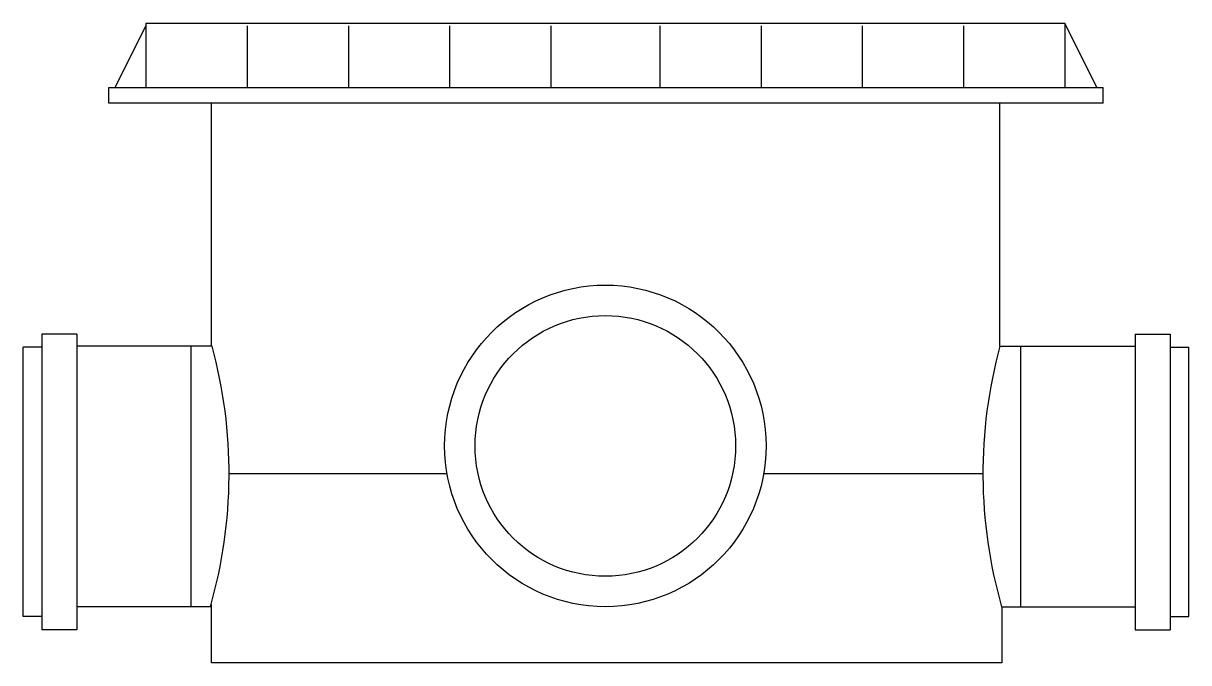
# Model space of a CAD drawing. Header units: millimetres. Extents: x -10149.044 to -10148.589, y -372.51 to -372.26.
import ezdxf

# ---------------------------------------------------------------- set-up
doc = ezdxf.new("R2010")
doc.units = ezdxf.units.MM
doc.layers.add('Tub_esgoto_caixas', color=2, linetype='Continuous')

msp = doc.modelspace()

# ---------------------------------------------------------------- linework, layer by layer
at = {"layer": 'Tub_esgoto_caixas', "linetype": 'Continuous'}
for p, q in [((-10149.00795, -372.28536), (-10148.99596, -372.26138)), ((-10148.99595, -372.26036), (-10148.63745, -372.26036)), ((-10148.62495, -372.28536), (-10148.63745, -372.26036)), ((-10149.01045, -372.29146), (-10149.01045, -372.28536)), ((-10148.62245, -372.29146), (-10148.62245, -372.28536)), ((-10148.62245, -372.29146), (-10149.01045, -372.29146)), ((-10148.66274, -372.38619), (-10148.66281, -372.29146)), ((-10149.03656, -372.38154), (-10149.03656, -372.49683)), ((-10149.02294, -372.38154), (-10149.03656, -372.38154)), ((-10149.02294, -372.38154), (-10149.02294, -372.49683)), ((-10148.60995, -372.38154), (-10148.60995, -372.49683)), ((-10148.60995, -372.38154), (-10148.59634, -372.38154)), ((-10148.59634, -372.38154), (-10148.59634, -372.49683)), ((-10149.04378, -372.49168), (-10149.04378, -372.38669)), ((-10149.03656, -372.38669), (-10149.04378, -372.38669)), ((-10148.97015, -372.38619), (-10149.02294, -372.38619)), ((-10148.97835, -372.48793), (-10148.97835, -372.38619)), ((-10148.66274, -372.38619), (-10148.60995, -372.38619)), ((-10148.65454, -372.48793), (-10148.65454, -372.38619)), ((-10148.59634, -372.38669), (-10148.58911, -372.38669)), ((-10148.58911, -372.49168), (-10148.58911, -372.38669)), ((-10149.03656, -372.49168), (-10149.04378, -372.49168)), ((-10148.97081, -372.48793), (-10149.02294, -372.48793)), ((-10148.66208, -372.48793), (-10148.60995, -372.48793)), ((-10148.59634, -372.49168), (-10148.58911, -372.49168)), ((-10149.02294, -372.49683), (-10149.03656, -372.49683)), ((-10148.60995, -372.49683), (-10148.59634, -372.49683))]:
    msp.add_line(p, q, dxfattribs=at)
at = {"layer": 'Tub_esgoto_caixas', "color": 1}
for p, q in [((-10148.99595, -372.26036), (-10148.99595, -372.28536)), ((-10148.95645, -372.26138), (-10148.95645, -372.28536)), ((-10148.91695, -372.26138), (-10148.91695, -372.28536)), ((-10148.87745, -372.26138), (-10148.87745, -372.28536)), ((-10148.83795, -372.26138), (-10148.83795, -372.28536)), ((-10148.79545, -372.26138), (-10148.79545, -372.28536)), ((-10148.75595, -372.26138), (-10148.75595, -372.28536)), ((-10148.71645, -372.26138), (-10148.71645, -372.28536)), ((-10148.67695, -372.26138), (-10148.67695, -372.28536)), ((-10148.63745, -372.26036), (-10148.63745, -372.28536))]:
    msp.add_line(p, q, dxfattribs=at)
at = {"layer": 'Tub_esgoto_caixas', "color": 1, "linetype": 'Continuous'}
for p, q in [((-10149.01045, -372.28536), (-10148.62245, -372.28536)), ((-10148.96351, -372.43588), (-10148.87847, -372.43588)), ((-10148.75492, -372.43588), (-10148.66938, -372.43588))]:
    msp.add_line(p, q, dxfattribs=at)
at = {"layer": 'Tub_esgoto_caixas'}
for p, q in [((-10148.97031, -372.38619), (-10148.97031, -372.29146)), ((-10148.97031, -372.50966), (-10148.97031, -372.48703)), ((-10148.66208, -372.48793), (-10148.66208, -372.50966)), ((-10148.66208, -372.50966), (-10148.97031, -372.50966))]:
    msp.add_line(p, q, dxfattribs=at)
at = {"layer": 'Tub_esgoto_caixas', "color": 1}
for radius in [0.0627, 0.05083]:
    msp.add_circle((-10148.8167, -372.42514), radius, dxfattribs=at)
at = {"layer": 'Tub_esgoto_caixas'}
for centre, start, end in [((-10149.15262, -372.43588), 344.0268, 15.2333), ((-10148.48027, -372.43588), 164.7667, 195.9732)]:
    msp.add_arc(centre, 0.18912, start, end, dxfattribs=at)

doc.saveas('drawing.dxf')
